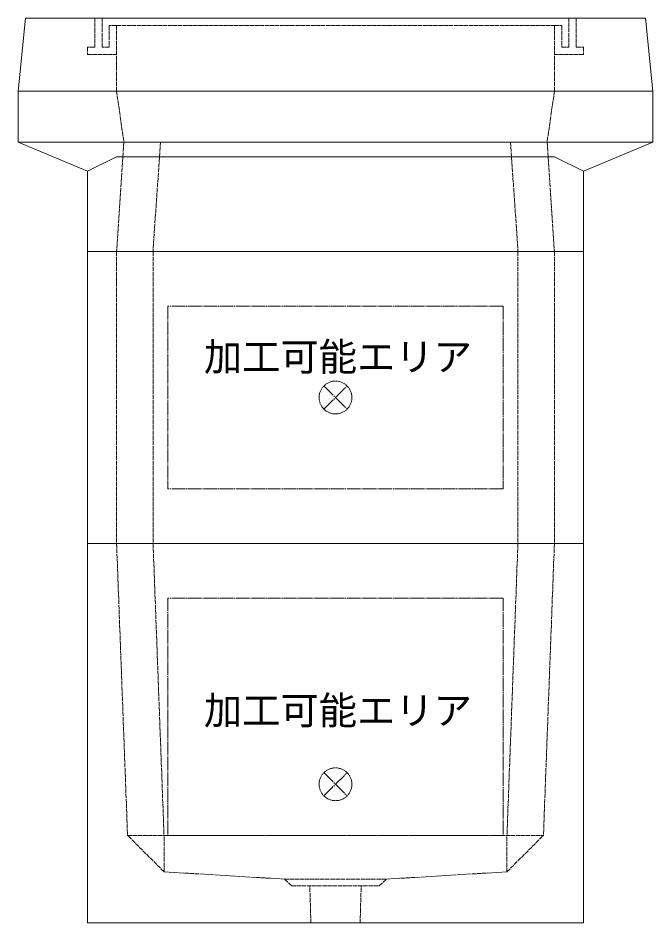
# Model space of a CAD drawing. Units: millimetres, scale not verified. Extents: x -2970 to 2970, y -2100 to 2100.
# Drawn here: x -465 to 405, y -1340 to -100 of the extents above; entities that cross this region are included whole.
import ezdxf
from ezdxf.enums import TextEntityAlignment as Align

# ---------------------------------------------------------------- set-up
doc = ezdxf.new("R2010")
doc.units = ezdxf.units.MM
doc.header["$LTSCALE"] = 10
doc.linetypes.add('LONG_DASHED1', pattern=[7, 6, -1])
doc.linetypes.add('LONG_DOUBLE_CHAIN', pattern=[21.8, 18, -1, 0.6, -0.6, 0.6, -1])
for name, color, linetype, lineweight in [('0-7_D-STR', 7, 'LONG_DASHED1', 9), ('0-9_D-STR-STR4', 134, 'LONG_DASHED1', 9), ('0-A_D-STR-STR5', 1, 'LONG_DOUBLE_CHAIN', 9)]:
    doc.layers.add(name, color=color, linetype=linetype, lineweight=lineweight)
doc.styles.add('ＭＳ ゴシック', font='')
doc.styles.get('ＭＳ ゴシック').set_extended_font_data('MS Gothic')

# ---------------------------------------------------------------- blocks, each defined once
blk = doc.blocks.new('A$C02F34EA9')
at = {"layer": '0-7_D-STR', "linetype": 'Continuous'}
for p, q in [((-4350, 2200), (4350, 2200)), ((-4350, 1500), (-4350, 2200)), ((4350, 2200), (4350, 1500)), ((-4350, 1500), (4350, 1500)), ((-3400, 1100), (-4350, 1500)), ((3400, 1100), (4350, 1500)), ((-3400, 1100), (-3000, 1300)), ((-3000, 1300), (3000, 1300)), ((3400, 1100), (3000, 1300)), ((-3400, 0), (-3400, 1100)), ((3400, 0), (3400, 1100)), ((-3400, 0), (3400, 0))]:
    blk.add_line(p, q, dxfattribs=at)
at = {"layer": '0-7_D-STR'}
for p, q in [((-3000, 2200), (-2900, 1500)), ((3000, 2200), (2900, 1500)), ((-2900, 1500), (-3000, 0)), ((-2400, 1500), (-2500, 0)), ((2400, 1500), (2500, 0)), ((2900, 1500), (3000, 0))]:
    blk.add_line(p, q, dxfattribs=at)
blk = doc.blocks.new('A$C019679C0')
at = {"layer": '0-7_D-STR', "linetype": 'Continuous'}
for p, q in [((-4350, 0), (-4250, 1000)), ((4250, 1000), (-4250, 1000)), ((4350, 0), (4250, 1000)), ((-4350, 0), (4350, 0))]:
    blk.add_line(p, q, dxfattribs=at)
at = {"layer": '0-7_D-STR'}
for p, q in [((-3000, 0), (-3000, 900)), ((3000, 900), (3000, 0))]:
    blk.add_line(p, q, dxfattribs=at)
at = {"layer": '0-9_D-STR-STR4'}
for points in [[(-3300, 1000), (-3300, 600), (-3400, 600), (-3400, 500), (-3000, 500)], [(-3000, 900), (-3100, 900), (-3100, 600), (-3200, 600), (-3200, 1000)], [(3300, 1000), (3300, 600), (3400, 600), (3400, 500), (3000, 500)], [(3100, 900), (3100, 600), (3200, 600), (3200, 1000)], [(-3000, 900), (3000, 900), (3100, 900)]]:
    blk.add_lwpolyline(points, dxfattribs=at)
blk = doc.blocks.new('A$C341D1B1D')
at = {"layer": '0-7_D-STR', "linetype": 'Continuous'}
for p, q in [((-3400, -4000), (-3400, 0)), ((-3400, 0), (3400, 0))]:
    blk.add_line(p, q, dxfattribs=at)
at = {"layer": '0-7_D-STR'}
for p, q in [((-3000, 0), (-3000, -4000)), ((-2500, 0), (-2500, -4000)), ((2500, 0), (2500, -4000)), ((3000, 0), (3000, -4000))]:
    blk.add_line(p, q, dxfattribs=at)
at = {"layer": '0-7_D-STR', "linetype": 'Continuous'}
blk.add_lwpolyline([(-3400, -4000), (3400, -4000), (3400, 0)], dxfattribs=at)
at = {"layer": '0-A_D-STR-STR5'}
for points in [[(2300, -750), (2300, -3250), (-2300, -3250)], [(2300, -750), (-2300, -750), (-2300, -3250)]]:
    blk.add_lwpolyline(points, dxfattribs=at)
blk = doc.blocks.new('A$C1C640AAB')
at = {"layer": '0-A_D-STR-STR5'}
for p, q in [((-159.1, -159.1), (159.1, 159.1)), ((-159.1, 159.1), (159.1, -159.1))]:
    blk.add_line(p, q, dxfattribs=at)
blk.add_circle((0, 0), 225, dxfattribs=at)
blk = doc.blocks.new('A$Ccbf2755c')
at = {"layer": '0-7_D-STR'}
blk.add_blockref('A$C341D1B1D', (0, 0), dxfattribs=at)
at = {"layer": '0-A_D-STR-STR5'}
blk.add_blockref('A$C1C640AAB', (0, -2000), dxfattribs=at)
blk = doc.blocks.new('A$C2C09266F')
at = {"layer": '0-7_D-STR', "linetype": 'Continuous'}
for p in [(-3400, 0), (3400, -5200)]:
    blk.add_line(p, (3400, 0), dxfattribs=at)
at = {"layer": '0-7_D-STR'}
for p, q in [((-3000, 0), (-2850, -4000)), ((-2500, 0), (-2350, -4000)), ((2500, 0), (2350, -4000)), ((3000, 0), (2850, -4000)), ((-2350, -4500), (-2850, -4000)), ((-2850, -4000), (2850, -4000)), ((-2350, -4500), (-2350, -4000)), ((2350, -4500), (2850, -4000)), ((2350, -4500), (2350, -4000)), ((-2350, -4500), (-700, -4600)), ((2350, -4500), (700, -4600)), ((-600, -4690), (-700, -4600)), ((-700, -4600), (700, -4600)), ((-600, -4690), (600, -4690)), ((-336.2, -5200), (-352.5, -4690)), ((336.2, -5200), (352.5, -4690)), ((600, -4690), (700, -4600))]:
    blk.add_line(p, q, dxfattribs=at)
at = {"layer": '0-7_D-STR', "linetype": 'Continuous'}
blk.add_lwpolyline([(3400, -5200), (-3400, -5200), (-3400, 0)], dxfattribs=at)
at = {"layer": '0-A_D-STR-STR5'}
for p, q in [((2300, -750), (2300, -4000)), ((2300, -4000), (-2300, -4000))]:
    blk.add_line(p, q, dxfattribs=at)
blk.add_lwpolyline([(2300, -750), (-2300, -750), (-2300, -4000)], dxfattribs=at)
blk = doc.blocks.new('A$Ca2b2aa46')
at = {"layer": '0-7_D-STR'}
blk.add_blockref('A$C2C09266F', (0, 0), dxfattribs=at)
at = {"layer": '0-A_D-STR-STR5'}
blk.add_blockref('A$C1C640AAB', (0, -3300), dxfattribs=at)

msp = doc.modelspace()

# ---------------------------------------------------------------- block references
at = {"layer": '0-7_D-STR', "xscale": 0.1, "yscale": 0.1}
for name, p in [('A$C019679C0', (-30, -200)), ('A$C02F34EA9', (-30, -420)), ('A$Ccbf2755c', (-30, -420)), ('A$Ca2b2aa46', (-30, -820))]:
    msp.add_blockref(name, p, dxfattribs=at)

# ---------------------------------------------------------------- texts
at = {"layer": '0-A_D-STR-STR5', "style": 'ＭＳ ゴシック'}
for p in [(-210.48, -594.97), (-210.48, -1079.59)]:
    msp.add_text('加工可能エリア', height=38.49, dxfattribs=at).set_placement(p, align=Align.BOTTOM_LEFT)

doc.saveas('drawing.dxf')
